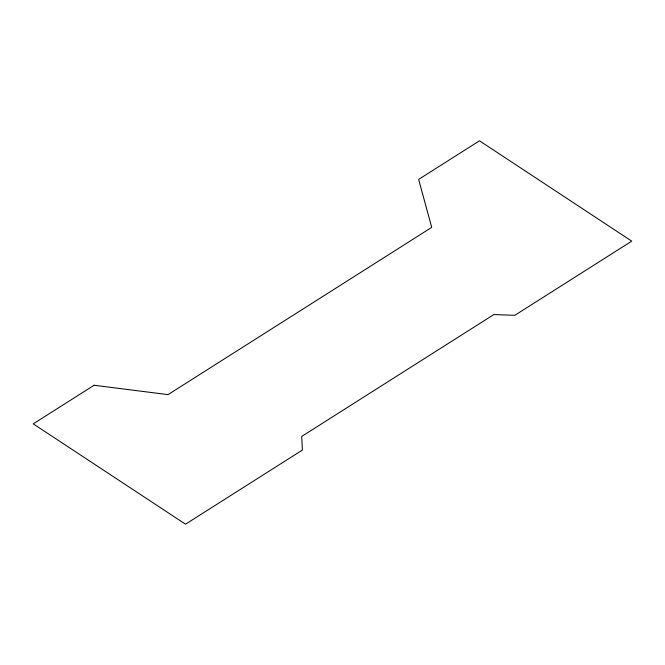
<?xml version="1.0" encoding="UTF-8"?>
<svg xmlns="http://www.w3.org/2000/svg" width="665" height="665" viewBox="0 0 665 665"><rect width="100%" height="100%" fill="white"/><g stroke="black" fill="none" stroke-linecap="round" stroke-linejoin="round"><path stroke-width="1" d="M94.098 385.251L33.25 423.854L185.518 524.195L302.409 450.047L301.677 436.448L493.837 314.562L514.851 315.293L631.75 241.146L479.482 140.805L418.634 179.4L431.718 227.372L168.029 394.628L94.098 385.251"/></g></svg>
